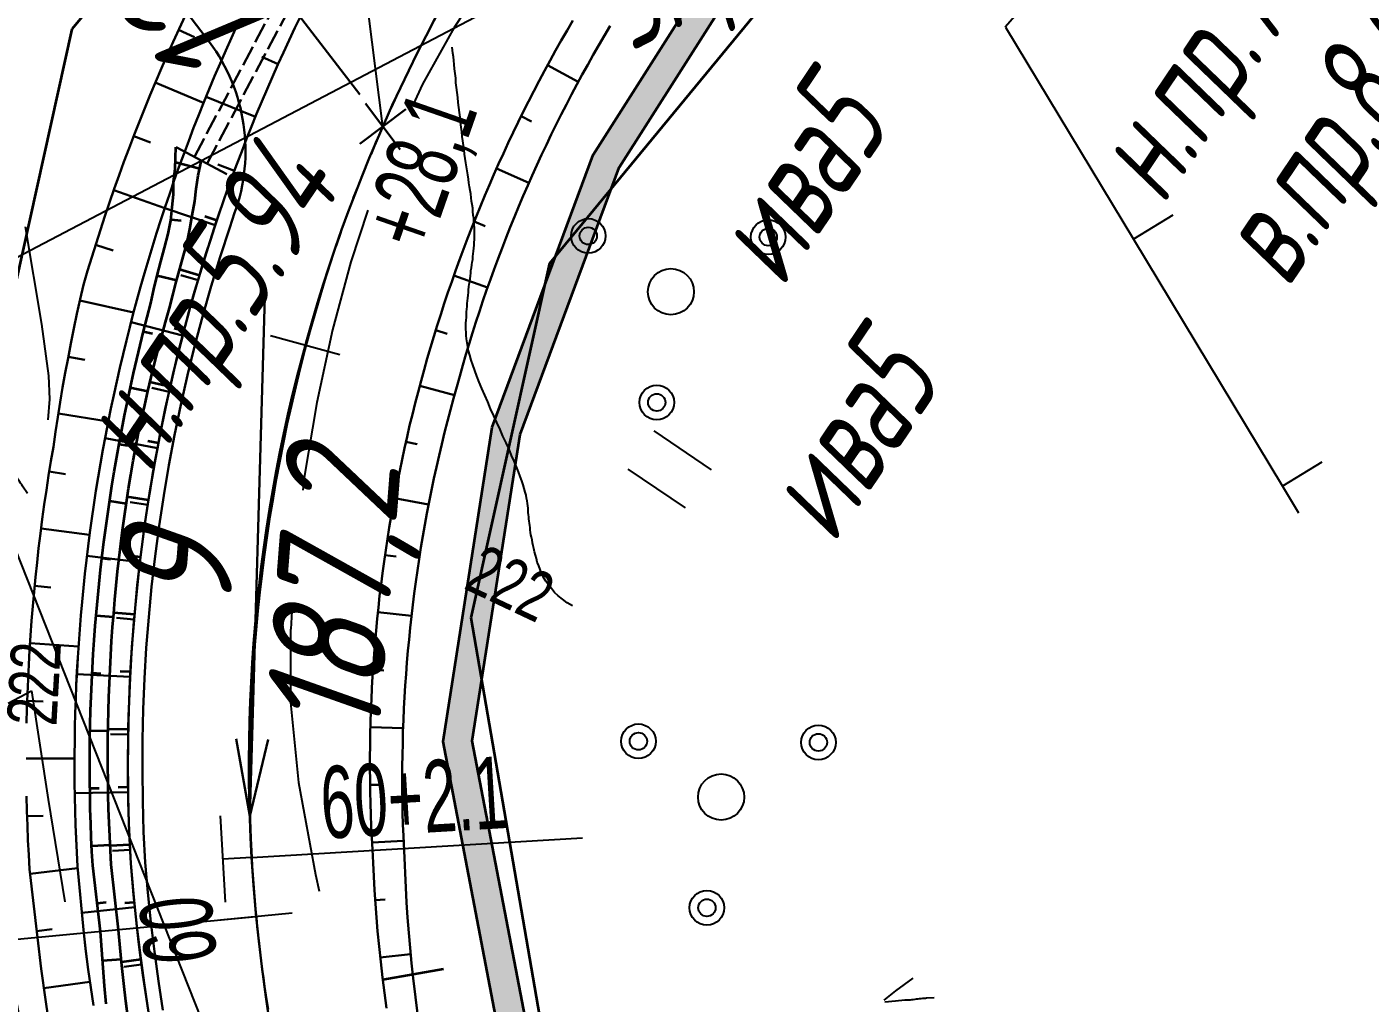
# Model space of a CAD drawing. Header units: millimetres. Extents: x -1799 to 6962, y -1020 to 4121.
# Drawn here: x 3359.49 to 3406.11, y 2599.46 to 2633.33 of the extents above; entities that cross this region are included whole.
import ezdxf
from ezdxf import colors
from ezdxf.entities.mleader import LeaderData, LeaderLine
from ezdxf.math import Vec2, Vec3

# ---------------------------------------------------------------- set-up
doc = ezdxf.new("R2010")
doc.units = ezdxf.units.MM
for name, pattern in [('ACAD_ISO02W100', [15, 12, -3]), ('CONTI', [0]), ('STROT', [1.7, 0.5, -1.2])]:
    doc.linetypes.add(name, pattern=pattern)
for name, color, linetype, lineweight in [('10', 1, 'Continuous', 35), ('КОПИЯ_ОСЬ_13_ОТКОСЫ', 7, 'Continuous', 30), ('ОСЬ_ВЕРХ_ПОКРЫТИЯ_ГРАНИЦЫ_ПОЛОС', 7, 'Continuous', 30), ('ОСЬ_ВЕРХ_ПОКРЫТИЯ_ОСЬ', 1, 'Continuous', 30), ('Ось_примыкания', 1, 'Continuous', 35), ('Отметки', 5, 'Continuous', 30), ('Тротуар', 40, 'Continuous', 35), ('Трубы мет.', 7, 'ACAD_ISO02W100', 30), ('Уклоны ПЧ', 5, 'Continuous', 30)]:
    doc.layers.add(name, color=color, linetype=linetype, lineweight=lineweight)
for name, color, linetype in [('GOR_BDEFAULT', 212, 'CONTI'), ('NAD_MDEFAULT', 7, 'CONTI'), ('SIT_LDEFAULT', 7, 'CONTI'), ('USLZNDEFAULT', 7, 'CONTI'), ('ZAPSKDEFAULT', 7, 'CONTI'), ('КОПИЯ_ОСЬ_ТАНГЕНСЫ', 1, 'Continuous'), ('ОСЬ_ВЕРХ_ПОКРЫТИЯ_КИЛОМЕТЫ', 1, 'Continuous'), ('ОСЬ_ВЕРХ_ПОКРЫТИЯ_ПИКЕТЫ', 1, 'Continuous'), ('ОСЬ_ВЕРХ_ПОКРЫТИЯ_РАЗБИВКА_КРИВ', 1, 'Continuous'), ('ОСЬ_ВЕРХ_ПОКРЫТИЯ_ТАНГЕНСЫ', 1, 'Continuous'), ('разметка', 7, 'Continuous')]:
    doc.layers.add(name, color=color, linetype=linetype)
doc.styles.add('eskd', font='spds.shx', dxfattribs={"width": 1.2, "oblique": 15})
doc.styles.add('SHRFT', font='TXT', dxfattribs={"width": 3.5})
doc.styles.get("Standard").update_dxf_attribs({"font": 'arial.ttf'})
doc.styles.add('ГОСТ', font='', dxfattribs={"oblique": 15, "height": 4})
doc.styles.get('ГОСТ').set_extended_font_data('GOST type A')

# ---------------------------------------------------------------- blocks, each defined once
blk = doc.blocks.new('BL_2011')
at = {"color": 0}
for p, q in [((0, 0), (0, 2.4)), ((1.6, 0), (1.6, 2.4))]:
    blk.add_line(p, q, dxfattribs=at)
blk = doc.blocks.new('BL_2009')
at = {"color": 0}
for centre, radius in [((0, 3.46), 0.6), ((0, 3.46), 0.3), ((0, 0), 0.8), ((-3.46, -1.74), 0.6), ((3.46, -1.74), 0.6), ((-3.46, -1.74), 0.3), ((3.46, -1.74), 0.3)]:
    blk.add_circle(centre, radius, dxfattribs=at)
blk = doc.blocks.new('*U52')
at = {"layer": 'КОПИЯ_ОСЬ_13_ОТКОСЫ'}
for points in [[(102.164, 372.224), (102.066, 372.86), (101.918, 373.93), (101.786, 375.007), (101.514, 377.378), (101.486, 377.884), (101.462, 378.391), (101.442, 378.898), (101.425, 379.405), (101.413, 379.913)], [(101.414, 382.45), (101.427, 382.957), (101.443, 383.464), (101.464, 383.971), (101.488, 384.478), (101.517, 384.984), (101.55, 385.491), (101.587, 385.997), (101.628, 386.503), (101.673, 387.008), (101.722, 387.513), (101.775, 388.018), (101.832, 388.522), (101.893, 389.026), (101.958, 389.529), (102.028, 390.031), (102.101, 390.533), (102.178, 391.035), (102.26, 391.536), (102.345, 392.036), (102.419, 392.551), (102.497, 393.065), (102.579, 393.578), (102.665, 394.091), (102.756, 394.603), (102.851, 395.114), (102.95, 395.624), (103.054, 396.134), (103.161, 396.643), (103.273, 397.151), (103.389, 397.657), (103.53, 398.136), (103.675, 398.614), (103.823, 399.09), (103.976, 399.566), (104.132, 400.04), (104.292, 400.513), (104.455, 400.984), (104.622, 401.455), (104.793, 401.924), (104.968, 402.391), (105.146, 402.857), (105.328, 403.322), (105.514, 403.786), (105.703, 404.248), (105.896, 404.708), (106.093, 405.167), (106.293, 405.624), (106.496, 406.08), (106.704, 406.534), (106.915, 406.986)], [(103.732, 372.651), (103.641, 373.277), (103.555, 373.905), (103.474, 374.533), (103.398, 375.161), (103.179, 377.475), (103.153, 377.958), (103.13, 378.442), (103.112, 378.925), (103.097, 379.409), (103.087, 379.893), (103.08, 380.377), (103.077, 380.861), (103.078, 381.345), (103.082, 381.829), (103.091, 382.313), (103.103, 382.796), (103.119, 383.28), (103.139, 383.764), (103.163, 384.247), (103.19, 384.73), (103.222, 385.213), (103.257, 385.696), (103.296, 386.178), (103.339, 386.66), (103.386, 387.142), (103.436, 387.624), (103.491, 388.104), (103.549, 388.585), (103.611, 389.065), (103.677, 389.544), (103.746, 390.023), (103.819, 390.502), (103.897, 390.98), (103.978, 391.457), (104.062, 391.933), (104.151, 392.409), (104.243, 392.884), (104.339, 393.359), (104.439, 393.832), (104.542, 394.305), (104.65, 394.777), (104.76, 395.248), (104.875, 395.718), (104.994, 396.188), (105.116, 396.656), (105.242, 397.123), (105.371, 397.589), (105.504, 398.055), (105.641, 398.519), (105.782, 398.982), (105.926, 399.444), (106.074, 399.905), (106.226, 400.365), (106.381, 400.823), (106.54, 401.28), (106.702, 401.736), (106.868, 402.191), (107.038, 402.644), (107.211, 403.096), (107.388, 403.546), (107.568, 403.996), (107.752, 404.443), (107.94, 404.889), (108.131, 405.334), (108.325, 405.777), (108.523, 406.219), (108.725, 406.659)], [(106.688, 406.499), (107.238, 406.246)], [(105.88, 404.67), (107.555, 403.962)], [(105.13, 402.816), (105.714, 402.591)], [(104.439, 400.939), (106.21, 400.319)], [(103.808, 399.042), (104.415, 398.85)], [(103.265, 397.116), (105.127, 396.699)], [(102.859, 395.157), (103.434, 395.048)], [(102.516, 393.187), (104.249, 392.914)], [(102.201, 391.178), (102.76, 391.089)], [(101.915, 389.199), (103.6, 388.983)], [(101.692, 387.212), (102.251, 387.158)], [(101.532, 385.218), (103.215, 385.11)], [(101.435, 383.221), (101.993, 383.202)], [(101.401, 381.221), (103.077, 381.219)], [(101.431, 379.221), (101.985, 379.238)], [(101.532, 377.224), (103.184, 377.414)], [(101.76, 375.237), (102.295, 375.299)], [(102.012, 373.253), (103.613, 373.475)]]:
    blk.add_lwpolyline(points, dxfattribs=at)
blk = doc.blocks.new('_None')
blk = doc.blocks.new('Крест')
at = {"layer": 'Отметки'}
for points in [[(0, 1), (0, -1)], [(-1, 0), (1, 0)]]:
    blk.add_lwpolyline(points, dxfattribs=at)
blk = doc.blocks.new('Стрелка')
at = {"layer": 'Уклоны ПЧ', "ltscale": 2}
for points in [[(-0.023, -0.048), (-0.023, 17.972)], [(-0.023, -0.048), (-0.578, 2.622)], [(-0.023, -0.048), (0.532, 2.622)]]:
    blk.add_lwpolyline(points, dxfattribs=at)

msp = doc.modelspace()

# ---------------------------------------------------------------- hatches: boundary and pattern name
at = {"layer": 'Тротуар', "lineweight": 30, "ltscale": 7}
msp.add_hatch(color=256, dxfattribs=at).paths.add_polyline_path([(3438.124, 2675.002), (3437.472, 2675.768), (3434.057, 2673.686), (3416.913, 2663.384), (3401.757, 2653.686), (3392.334, 2646.269), (3385.538, 2638.942), (3379.144, 2628.893), (3375.635, 2619.442), (3373.934, 2608.541), (3375.86, 2598.486), (3376.021, 2596.594), (3377.092, 2596.32), (3376.842, 2598.674), (3374.949, 2608.558), (3376.607, 2619.188), (3380.045, 2628.446), (3386.335, 2638.331), (3393, 2645.52), (3402.337, 2652.87), (3417.441, 2662.535), (3434.576, 2672.831)])

# ---------------------------------------------------------------- linework, layer by layer
at = {"layer": '10'}
for p, q in [((3376.696, 2652.193), (3361.056, 2633.243)), ((3377.636, 2625.133), (3389.476, 2639.473)), ((3377.636, 2625.133), (3389.476, 2639.473)), ((3361.056, 2633.243), (3356.616, 2613.263)), ((3374.906, 2612.823), (3377.636, 2625.133)), ((3374.906, 2612.823), (3377.636, 2625.133)), ((3378.096, 2594.343), (3374.906, 2612.823)), ((3378.096, 2594.343), (3374.906, 2612.823))]:
    msp.add_line(p, q, dxfattribs=at)
msp.add_lwpolyline([(3751.806, 3114.223), (3724.936, 3097.063), (3708.646, 3083.113), (3696.476, 3067.103), (3689.536, 3053.053), (3682.646, 3028.403), (3677.526, 3002.273), (3673.516, 2965.033), (3670.386, 2948.323), (3653.766, 2907.463), (3639.006, 2882.743), (3625.716, 2865.653), (3592.506, 2834.923), (3493.496, 2731.233), (3483.276, 2723.163), (3391.296, 2664.393), (3376.696, 2652.193), (3361.056, 2633.243), (3356.616, 2613.263), (3360.796, 2590.303)], dxfattribs=at)
at = {"layer": 'GOR_BDEFAULT', "color": 212, "elevation": 222, "flags": 128}
for points in [[(3378.422, 2613.239), (3378.242, 2613.349), (3378.082, 2613.469), (3377.932, 2613.589), (3377.802, 2613.709), (3377.692, 2613.839), (3377.592, 2613.969), (3377.502, 2614.099), (3377.422, 2614.229), (3377.352, 2614.369), (3377.302, 2614.499), (3377.252, 2614.629), (3377.202, 2614.759), (3377.172, 2614.879), (3377.142, 2614.999), (3377.112, 2615.119), (3377.082, 2615.229), (3377.062, 2615.329), (3377.042, 2615.429), (3377.022, 2615.529), (3377.002, 2615.619), (3376.982, 2615.709), (3376.972, 2615.789), (3376.962, 2615.879), (3376.952, 2615.959), (3376.942, 2616.029), (3376.932, 2616.109), (3376.922, 2616.179), (3376.912, 2616.259), (3376.912, 2616.329), (3376.902, 2616.399), (3376.892, 2616.479), (3376.892, 2616.549), (3376.882, 2616.629), (3376.872, 2616.709), (3376.862, 2616.789), (3376.852, 2616.879), (3376.832, 2616.979), (3376.812, 2617.079), (3376.782, 2617.189), (3376.752, 2617.309), (3376.712, 2617.439), (3376.662, 2617.579), (3376.612, 2617.729), (3376.552, 2617.889), (3376.482, 2618.069), (3376.402, 2618.259), (3376.312, 2618.459), (3376.222, 2618.679), (3376.122, 2618.899), (3376.012, 2619.129), (3375.912, 2619.359), (3375.802, 2619.599), (3375.692, 2619.839), (3375.582, 2620.079), (3375.482, 2620.319), (3375.382, 2620.549), (3375.282, 2620.779), (3375.192, 2620.999), (3375.102, 2621.209), (3375.032, 2621.409), (3374.962, 2621.599), (3374.912, 2621.769), (3374.862, 2621.939), (3374.822, 2622.089), (3374.792, 2622.229), (3374.772, 2622.369), (3374.752, 2622.499), (3374.732, 2622.619), (3374.732, 2622.729), (3374.722, 2622.839), (3374.722, 2622.949), (3374.722, 2623.049), (3374.732, 2623.149), (3374.742, 2623.249), (3374.742, 2623.339), (3374.752, 2623.439), (3374.762, 2623.539), (3374.772, 2623.629), (3374.772, 2623.729), (3374.782, 2623.819), (3374.792, 2623.919), (3374.802, 2624.019), (3374.812, 2624.109), (3374.822, 2624.209), (3374.832, 2624.309), (3374.842, 2624.399), (3374.862, 2624.499), (3374.872, 2624.589), (3374.882, 2624.689), (3374.892, 2624.779), (3374.902, 2624.879), (3374.922, 2624.969), (3374.932, 2625.069), (3374.942, 2625.159), (3374.962, 2625.259), (3374.972, 2625.359), (3374.982, 2625.449), (3374.992, 2625.549), (3375.002, 2625.649), (3375.012, 2625.749), (3375.012, 2625.849), (3375.022, 2625.949), (3375.022, 2626.049), (3375.022, 2626.149), (3375.022, 2626.259), (3375.022, 2626.359), (3375.012, 2626.469), (3375.002, 2626.579), (3375.002, 2626.689), (3374.982, 2626.799), (3374.972, 2626.919), (3374.962, 2627.039), (3374.942, 2627.159), (3374.922, 2627.279), (3374.912, 2627.399), (3374.892, 2627.529), (3374.872, 2627.649), (3374.852, 2627.779), (3374.832, 2627.919), (3374.812, 2628.049), (3374.792, 2628.189), (3374.772, 2628.329), (3374.742, 2628.469), (3374.722, 2628.609), (3374.702, 2628.759), (3374.682, 2628.909), (3374.662, 2629.059), (3374.642, 2629.209), (3374.622, 2629.369), (3374.602, 2629.529), (3374.582, 2629.689), (3374.562, 2629.849), (3374.542, 2630.019), (3374.522, 2630.189), (3374.502, 2630.359), (3374.482, 2630.529), (3374.462, 2630.699), (3374.442, 2630.879), (3374.422, 2631.049), (3374.402, 2631.219), (3374.382, 2631.389), (3374.372, 2631.549), (3374.352, 2631.709), (3374.332, 2631.869), (3374.322, 2632.019), (3374.302, 2632.159), (3374.292, 2632.289), (3374.272, 2632.409), (3374.262, 2632.519), (3374.252, 2632.619)], [(3378.422, 2613.239), (3378.242, 2613.349), (3378.082, 2613.469), (3377.932, 2613.589), (3377.802, 2613.709), (3377.692, 2613.839), (3377.592, 2613.969), (3377.502, 2614.099), (3377.422, 2614.229), (3377.352, 2614.369), (3377.302, 2614.499), (3377.252, 2614.629), (3377.202, 2614.759), (3377.172, 2614.879), (3377.142, 2614.999), (3377.112, 2615.119), (3377.082, 2615.229), (3377.062, 2615.329), (3377.042, 2615.429), (3377.022, 2615.529), (3377.002, 2615.619), (3376.982, 2615.709), (3376.972, 2615.789), (3376.962, 2615.879), (3376.952, 2615.959), (3376.942, 2616.029), (3376.932, 2616.109), (3376.922, 2616.179), (3376.912, 2616.259), (3376.912, 2616.329), (3376.902, 2616.399), (3376.892, 2616.479), (3376.892, 2616.549), (3376.882, 2616.629), (3376.872, 2616.709), (3376.862, 2616.789), (3376.852, 2616.879), (3376.832, 2616.979), (3376.812, 2617.079), (3376.782, 2617.189), (3376.752, 2617.309), (3376.712, 2617.439), (3376.662, 2617.579), (3376.612, 2617.729), (3376.552, 2617.889), (3376.482, 2618.069), (3376.402, 2618.259), (3376.312, 2618.459), (3376.222, 2618.679), (3376.122, 2618.899), (3376.012, 2619.129), (3375.912, 2619.359), (3375.802, 2619.599), (3375.692, 2619.839), (3375.582, 2620.079), (3375.482, 2620.319), (3375.382, 2620.549), (3375.282, 2620.779), (3375.192, 2620.999), (3375.102, 2621.209), (3375.032, 2621.409), (3374.962, 2621.599), (3374.912, 2621.769), (3374.862, 2621.939), (3374.822, 2622.089), (3374.792, 2622.229), (3374.772, 2622.369), (3374.752, 2622.499), (3374.732, 2622.619), (3374.732, 2622.729), (3374.722, 2622.839), (3374.722, 2622.949), (3374.722, 2623.049), (3374.732, 2623.149), (3374.742, 2623.249), (3374.742, 2623.339), (3374.752, 2623.439), (3374.762, 2623.539), (3374.772, 2623.629), (3374.772, 2623.729), (3374.782, 2623.819), (3374.792, 2623.919), (3374.802, 2624.019), (3374.812, 2624.109), (3374.822, 2624.209), (3374.832, 2624.309), (3374.842, 2624.399), (3374.862, 2624.499), (3374.872, 2624.589), (3374.882, 2624.689), (3374.892, 2624.779), (3374.902, 2624.879), (3374.922, 2624.969), (3374.932, 2625.069), (3374.942, 2625.159), (3374.962, 2625.259), (3374.972, 2625.359), (3374.982, 2625.449), (3374.992, 2625.549), (3375.002, 2625.649), (3375.012, 2625.749), (3375.012, 2625.849), (3375.022, 2625.949), (3375.022, 2626.049), (3375.022, 2626.149), (3375.022, 2626.259), (3375.022, 2626.359), (3375.012, 2626.469), (3375.002, 2626.579), (3375.002, 2626.689), (3374.982, 2626.799), (3374.972, 2626.919), (3374.962, 2627.039), (3374.942, 2627.159), (3374.922, 2627.279), (3374.912, 2627.399), (3374.892, 2627.529), (3374.872, 2627.649), (3374.852, 2627.779), (3374.832, 2627.919), (3374.812, 2628.049), (3374.792, 2628.189), (3374.772, 2628.329), (3374.742, 2628.469), (3374.722, 2628.609), (3374.702, 2628.759), (3374.682, 2628.909), (3374.662, 2629.059), (3374.642, 2629.209), (3374.622, 2629.369), (3374.602, 2629.529), (3374.582, 2629.689), (3374.562, 2629.849), (3374.542, 2630.019), (3374.522, 2630.189), (3374.502, 2630.359), (3374.482, 2630.529), (3374.462, 2630.699), (3374.442, 2630.879), (3374.422, 2631.049), (3374.402, 2631.219), (3374.382, 2631.389), (3374.372, 2631.549), (3374.352, 2631.709), (3374.332, 2631.869), (3374.322, 2632.019), (3374.302, 2632.159), (3374.292, 2632.289), (3374.272, 2632.409), (3374.262, 2632.519), (3374.252, 2632.619)], [(3359.512, 2617.139), (3359.342, 2617.399), (3359.312, 2617.449), (3359.272, 2617.499), (3359.232, 2617.559), (3359.192, 2617.629), (3359.152, 2617.689), (3359.102, 2617.759), (3359.062, 2617.839), (3359.012, 2617.909), (3358.962, 2617.989), (3358.912, 2618.069), (3358.852, 2618.149), (3358.802, 2618.229), (3358.752, 2618.309), (3358.702, 2618.389), (3358.642, 2618.469), (3358.592, 2618.549), (3358.542, 2618.629), (3358.492, 2618.699), (3358.442, 2618.779), (3358.392, 2618.849), (3358.352, 2618.919), (3358.302, 2618.989), (3358.252, 2619.059), (3358.212, 2619.129), (3358.162, 2619.189), (3358.112, 2619.259), (3358.072, 2619.319), (3358.032, 2619.389), (3357.982, 2619.449), (3357.942, 2619.509), (3357.342, 2620.309), (3356.832, 2620.939), (3356.432, 2621.519), (3356.252, 2622.519), (3356.242, 2622.619), (3356.232, 2622.709), (3356.222, 2622.809), (3356.202, 2622.919), (3356.192, 2623.029), (3356.182, 2623.139), (3356.162, 2623.249), (3356.152, 2623.369), (3356.132, 2623.489), (3356.112, 2623.609), (3356.102, 2623.739), (3356.082, 2623.869), (3356.062, 2623.999), (3356.052, 2624.139), (3356.032, 2624.279), (3356.012, 2624.419), (3355.992, 2624.559), (3355.972, 2624.709), (3355.952, 2624.849), (3355.932, 2624.999), (3355.912, 2625.159), (3355.892, 2625.309), (3355.872, 2625.469), (3355.852, 2625.619), (3355.832, 2625.779), (3355.802, 2625.949), (3355.782, 2626.109), (3355.762, 2626.269), (3355.742, 2626.439), (3355.712, 2626.599), (3355.692, 2626.769), (3355.672, 2626.939), (3355.642, 2627.119), (3355.612, 2627.309), (3355.582, 2627.499), (3355.552, 2627.699), (3355.512, 2627.919), (3355.462, 2628.159), (3355.412, 2628.409), (3355.362, 2628.679), (3355.292, 2628.969), (3355.222, 2629.289), (3355.142, 2629.639), (3355.052, 2630.009), (3354.962, 2630.409)], [(3389.652, 2599.889), (3390.252, 2600.329)], [(3389.652, 2599.889), (3390.252, 2600.329)], [(3389.652, 2599.889), (3390.252, 2600.329)], [(3389.652, 2599.889), (3390.252, 2600.329)], [(3389.242, 2599.559), (3389.652, 2599.889)], [(3389.242, 2599.559), (3389.652, 2599.889)], [(3389.262, 2599.509), (3389.632, 2599.539), (3389.962, 2599.569)], [(3389.262, 2599.509), (3389.632, 2599.539), (3389.962, 2599.569)], [(3389.962, 2599.569), (3390.012, 2599.569), (3390.052, 2599.579), (3390.102, 2599.579), (3390.152, 2599.579), (3390.202, 2599.589), (3390.252, 2599.589), (3390.312, 2599.599), (3390.362, 2599.609), (3390.422, 2599.609), (3390.472, 2599.619), (3390.522, 2599.619), (3390.582, 2599.629), (3390.622, 2599.629), (3390.672, 2599.629), (3390.712, 2599.639)], [(3389.962, 2599.569), (3390.012, 2599.569), (3390.052, 2599.579), (3390.102, 2599.579), (3390.152, 2599.579), (3390.202, 2599.589), (3390.252, 2599.589), (3390.312, 2599.599), (3390.362, 2599.609), (3390.422, 2599.609), (3390.472, 2599.619), (3390.522, 2599.619), (3390.582, 2599.629), (3390.622, 2599.629), (3390.672, 2599.629), (3390.712, 2599.639)], [(3389.962, 2599.569), (3390.012, 2599.569), (3390.052, 2599.579), (3390.102, 2599.579), (3390.152, 2599.579), (3390.202, 2599.589), (3390.252, 2599.589), (3390.312, 2599.599), (3390.362, 2599.609), (3390.422, 2599.609), (3390.472, 2599.619), (3390.522, 2599.619), (3390.582, 2599.629), (3390.622, 2599.629), (3390.672, 2599.629), (3390.712, 2599.639)], [(3389.962, 2599.569), (3390.012, 2599.569), (3390.052, 2599.579), (3390.102, 2599.579), (3390.152, 2599.579), (3390.202, 2599.589), (3390.252, 2599.589), (3390.312, 2599.599), (3390.362, 2599.609), (3390.422, 2599.609), (3390.472, 2599.619), (3390.522, 2599.619), (3390.582, 2599.629), (3390.622, 2599.629), (3390.672, 2599.629), (3390.712, 2599.639)], [(3390.712, 2599.639), (3390.982, 2599.659)], [(3390.712, 2599.639), (3390.982, 2599.659)]]:
    msp.add_lwpolyline(points, dxfattribs=at)
at = {"layer": 'SIT_LDEFAULT', "color": 7}
for p, q in [((3404.402, 2649.059), (3352.222, 2621.689)), ((3375.542, 2635.189), (3374.322, 2633.299)), ((3394.362, 2634.379), (3393.442, 2633.319)), ((3374.322, 2633.299), (3373.222, 2631.339)), ((3393.452, 2633.319), (3397.892, 2625.959)), ((3373.222, 2631.339), (3372.892, 2630.639)), ((3371.322, 2626.969), (3370.732, 2625.179)), ((3399.262, 2626.789), (3397.892, 2625.959)), ((3359.432, 2626.389), (3359.992, 2623.009)), ((3397.892, 2625.959), (3403.062, 2617.399)), ((3370.732, 2625.179), (3370.092, 2622.819)), ((3359.992, 2623.009), (3360.242, 2621.219)), ((3370.092, 2622.819), (3369.552, 2620.299)), ((3360.242, 2621.219), (3360.272, 2620.409)), ((3360.272, 2620.409), (3360.222, 2619.689)), ((3369.552, 2620.299), (3369.112, 2617.689)), ((3404.432, 2618.229), (3403.062, 2617.399)), ((3369.112, 2617.689), (3369.062, 2617.249)), ((3403.062, 2617.399), (3403.622, 2616.469)), ((3368.702, 2613.269), (3368.652, 2612.429)), ((3368.642, 2612.429), (3368.642, 2609.889)), ((3358.842, 2609.869), (3359.652, 2610.289)), ((3359.652, 2610.299), (3360.232, 2606.529)), ((3368.642, 2609.889), (3368.922, 2607.109)), ((3368.922, 2607.109), (3369.502, 2603.919)), ((3360.232, 2606.529), (3360.812, 2602.969)), ((3369.502, 2603.919), (3369.632, 2603.349))]:
    msp.add_line(p, q, dxfattribs=at)
at = {"layer": 'КОПИЯ_ОСЬ_13_ОТКОСЫ'}
for points in [[(3363.704, 2599.217), (3363.609, 2599.824), (3363.52, 2600.432), (3363.436, 2601.041), (3363.368, 2601.584), (3363.304, 2602.127), (3363.245, 2602.671), (3363.19, 2603.216), (3363.141, 2603.761), (3363.096, 2604.306), (3363.071, 2604.772), (3363.049, 2605.238), (3363.032, 2605.704), (3363.018, 2606.17), (3363.007, 2606.636), (3363, 2607.103), (3362.997, 2607.569), (3362.997, 2608.036), (3363.001, 2608.502), (3363.009, 2608.969), (3363.02, 2609.435), (3363.036, 2609.901), (3363.055, 2610.367), (3363.077, 2610.833), (3363.103, 2611.298), (3363.133, 2611.764), (3363.166, 2612.229), (3363.204, 2612.694), (3363.245, 2613.159), (3363.289, 2613.623), (3363.337, 2614.087), (3363.389, 2614.551), (3363.444, 2615.014), (3363.503, 2615.476), (3363.566, 2615.938), (3363.632, 2616.4), (3363.703, 2616.861), (3363.776, 2617.322), (3363.853, 2617.782), (3363.935, 2618.241), (3364.019, 2618.7), (3364.107, 2619.158), (3364.199, 2619.615), (3364.294, 2620.072), (3364.393, 2620.528), (3364.496, 2620.983), (3364.602, 2621.437), (3364.711, 2621.89), (3364.824, 2622.343), (3364.941, 2622.794), (3365.061, 2623.245), (3365.185, 2623.694), (3365.312, 2624.143), (3365.444, 2624.591), (3365.578, 2625.037), (3365.716, 2625.483), (3365.857, 2625.927), (3366.002, 2626.371), (3366.151, 2626.813), (3366.303, 2627.254), (3366.458, 2627.694), (3366.617, 2628.132), (3366.78, 2628.569), (3366.945, 2629.005), (3367.115, 2629.44), (3367.287, 2629.873), (3367.463, 2630.305), (3367.643, 2630.736), (3367.826, 2631.165), (3368.012, 2631.593), (3368.201, 2632.019), (3368.394, 2632.443), (3368.59, 2632.866), (3368.79, 2633.288), (3368.993, 2633.708)], [(3371.968, 2599.283), (3371.898, 2599.817), (3371.832, 2600.352), (3371.771, 2600.888), (3371.715, 2601.424), (3371.663, 2601.961), (3371.622, 2602.433), (3371.586, 2602.904), (3371.554, 2603.377), (3371.526, 2603.849), (3371.502, 2604.322), (3371.482, 2604.795), (3371.46, 2605.194), (3371.442, 2605.594), (3371.427, 2605.994), (3371.414, 2606.394), (3371.405, 2606.794), (3371.399, 2607.194), (3371.396, 2607.595), (3371.397, 2607.995), (3371.4, 2608.395), (3371.407, 2608.795), (3371.417, 2609.195), (3371.43, 2609.595), (3371.446, 2609.995), (3371.466, 2610.395), (3371.488, 2610.795), (3371.514, 2611.194), (3371.542, 2611.593), (3371.574, 2611.992), (3371.609, 2612.391), (3371.647, 2612.789), (3371.689, 2613.187), (3371.733, 2613.585), (3371.781, 2613.983), (3371.831, 2614.38), (3371.885, 2614.776), (3371.942, 2615.172), (3372.002, 2615.568), (3372.065, 2615.963), (3372.132, 2616.358), (3372.201, 2616.752), (3372.274, 2617.146), (3372.35, 2617.539), (3372.428, 2617.931), (3372.51, 2618.323), (3372.595, 2618.714), (3372.683, 2619.105), (3372.774, 2619.494), (3372.868, 2619.883), (3372.965, 2620.272), (3373.065, 2620.659), (3373.168, 2621.046), (3373.275, 2621.432), (3373.384, 2621.817), (3373.497, 2622.201), (3373.612, 2622.584), (3373.73, 2622.966), (3373.852, 2623.348), (3373.976, 2623.728), (3374.103, 2624.108), (3374.234, 2624.486), (3374.367, 2624.863), (3374.503, 2625.24), (3374.643, 2625.615), (3374.785, 2625.989), (3374.93, 2626.362), (3375.079, 2626.734), (3375.229, 2627.104), (3375.383, 2627.474), (3375.54, 2627.842), (3375.7, 2628.209), (3375.863, 2628.575), (3376.028, 2628.939), (3376.197, 2629.302), (3376.368, 2629.664), (3376.542, 2630.024), (3376.719, 2630.383), (3376.898, 2630.741), (3377.081, 2631.097), (3377.267, 2631.452), (3377.455, 2631.805), (3377.645, 2632.157), (3377.839, 2632.507), (3378.036, 2632.856), (3378.235, 2633.203), (3378.437, 2633.549)], [(3361.799, 2599.374), (3361.708, 2600.001), (3361.622, 2600.628), (3361.54, 2601.256), (3361.465, 2601.885), (3361.246, 2604.198), (3361.219, 2604.682), (3361.197, 2605.165), (3361.179, 2605.649), (3361.164, 2606.133), (3361.154, 2606.617), (3361.146, 2607.1), (3361.144, 2607.584), (3361.144, 2608.068), (3361.149, 2608.552), (3361.158, 2609.036), (3361.17, 2609.52), (3361.186, 2610.004), (3361.206, 2610.487), (3361.229, 2610.971), (3361.257, 2611.454), (3361.289, 2611.937), (3361.324, 2612.42), (3361.363, 2612.902), (3361.406, 2613.384), (3361.453, 2613.866), (3361.503, 2614.347), (3361.558, 2614.828), (3361.616, 2615.309), (3361.678, 2615.789), (3361.743, 2616.268), (3361.813, 2616.747), (3361.886, 2617.226), (3361.963, 2617.703), (3362.044, 2618.181), (3362.129, 2618.657), (3362.218, 2619.133), (3362.31, 2619.608), (3362.406, 2620.082), (3362.505, 2620.556), (3362.609, 2621.029), (3362.716, 2621.501), (3362.827, 2621.972), (3362.942, 2622.442), (3363.061, 2622.911), (3363.183, 2623.38), (3363.309, 2623.847), (3363.438, 2624.313), (3363.571, 2624.778), (3363.708, 2625.243), (3363.849, 2625.706), (3363.993, 2626.168), (3364.141, 2626.629), (3364.292, 2627.088), (3364.448, 2627.547), (3364.606, 2628.004), (3364.769, 2628.46), (3364.935, 2628.914), (3365.105, 2629.368), (3365.278, 2629.82), (3365.455, 2630.27), (3365.635, 2630.719), (3365.819, 2631.167), (3366.007, 2631.613), (3366.198, 2632.058), (3366.392, 2632.501), (3366.59, 2632.943), (3366.791, 2633.383)], [(3373.059, 2599.003), (3372.973, 2599.664), (3372.893, 2600.325), (3372.838, 2600.85), (3372.787, 2601.376), (3372.741, 2601.902), (3372.699, 2602.428), (3372.661, 2602.954), (3372.556, 2605.259), (3372.541, 2605.661), (3372.53, 2606.062), (3372.522, 2606.463), (3372.518, 2606.865), (3372.517, 2607.267), (3372.518, 2607.668), (3372.523, 2608.07), (3372.532, 2608.471), (3372.543, 2608.873), (3372.558, 2609.274), (3372.576, 2609.675), (3372.597, 2610.076), (3372.622, 2610.477), (3372.649, 2610.877), (3372.68, 2611.278), (3372.714, 2611.678), (3372.752, 2612.078), (3372.792, 2612.477), (3372.836, 2612.876), (3372.883, 2613.275), (3372.933, 2613.674), (3372.986, 2614.072), (3373.043, 2614.469), (3373.103, 2614.866), (3373.166, 2615.263), (3373.232, 2615.659), (3373.301, 2616.054), (3373.373, 2616.449), (3373.451, 2616.852), (3373.532, 2617.253), (3373.616, 2617.654), (3373.704, 2618.055), (3373.795, 2618.454), (3373.889, 2618.853), (3373.986, 2619.251), (3374.087, 2619.648), (3374.191, 2620.044), (3374.298, 2620.439), (3374.409, 2620.834), (3374.512, 2621.21), (3374.619, 2621.586), (3374.727, 2621.96), (3374.84, 2622.334), (3374.955, 2622.707), (3375.073, 2623.079), (3375.194, 2623.45), (3375.318, 2623.82), (3375.445, 2624.189), (3375.575, 2624.557), (3375.707, 2624.924), (3375.843, 2625.289), (3375.981, 2625.654), (3376.122, 2626.018), (3376.266, 2626.381), (3376.413, 2626.742), (3376.563, 2627.102), (3376.716, 2627.462), (3376.871, 2627.82), (3377.029, 2628.176), (3377.19, 2628.532), (3377.354, 2628.886), (3377.521, 2629.239), (3377.69, 2629.59), (3377.862, 2629.94), (3378.037, 2630.289), (3378.215, 2630.636), (3378.395, 2630.982), (3378.579, 2631.327), (3378.764, 2631.67), (3378.953, 2632.012), (3379.144, 2632.352), (3379.338, 2632.691), (3379.534, 2633.028), (3379.733, 2633.363)], [(3368.209, 2632.037), (3367.647, 2632.29)], [(3377.559, 2631.999), (3378.627, 2631.418)], [(3367.42, 2630.2), (3365.709, 2630.901)], [(3376.639, 2630.223), (3377.006, 2630.042)], [(3366.693, 2628.337), (3366.115, 2628.551)], [(3375.79, 2628.412), (3376.912, 2627.913)], [(3366.029, 2626.45), (3364.274, 2627.035)], [(3375.013, 2626.57), (3375.397, 2626.416)], [(3365.429, 2624.542), (3364.838, 2624.717)], [(3374.308, 2624.698), (3375.478, 2624.284)], [(3364.894, 2622.615), (3363.104, 2623.08)], [(3373.678, 2622.8), (3374.076, 2622.677)], [(3373.123, 2620.879), (3374.331, 2620.556)], [(3364.425, 2620.671), (3363.823, 2620.806)], [(3364.021, 2618.713), (3362.203, 2619.055)], [(3372.644, 2618.937), (3373.038, 2618.848)], [(3363.684, 2616.741), (3363.074, 2616.835)], [(3372.243, 2616.978), (3373.433, 2616.758)], [(3363.414, 2614.76), (3361.575, 2614.979)], [(3371.918, 2615.005), (3372.305, 2614.949)], [(3371.671, 2613.02), (3372.838, 2612.898)], [(3363.21, 2612.77), (3362.595, 2612.823)], [(3371.502, 2611.027), (3371.88, 2611.003)], [(3363.074, 2610.775), (3361.224, 2610.87)], [(3363.005, 2608.776), (3362.388, 2608.787)], [(3371.413, 2609.029), (3372.548, 2609.001)], [(3371.401, 2607.029), (3371.767, 2607.035)], [(3363.004, 2606.776), (3361.151, 2606.746)], [(3371.469, 2605.031), (3372.563, 2605.089)], [(3363.071, 2604.778), (3362.457, 2604.747)], [(3363.233, 2602.784), (3361.397, 2602.596)], [(3371.577, 2603.033), (3371.929, 2603.058)], [(3363.47, 2600.798), (3362.856, 2600.714)], [(3371.755, 2601.041), (3372.808, 2601.154)]]:
    msp.add_lwpolyline(points, dxfattribs=at)
at = {"layer": 'КОПИЯ_ОСЬ_ТАНГЕНСЫ'}
msp.add_line((3430.922, 2433.799), (3352.552, 2631.729), dxfattribs=at)
at = {"layer": 'ОСЬ_ВЕРХ_ПОКРЫТИЯ_ГРАНИЦЫ_ПОЛОС', "linetype": 'Continuous'}
msp.add_lwpolyline([(3361.331, 2638.695), (3365.83, 2632.799, -0.250839), (3366.701, 2626.87), (3366.701, 2626.87), (3366.701, 2626.87), (3366.701, 2626.87), (3366.528, 2626.367), (3366.199, 2625.354), (3365.889, 2624.335), (3365.597, 2623.311), (3365.324, 2622.282), (3365.07, 2621.248), (3364.834, 2620.21), (3364.618, 2619.167), (3364.42, 2618.121), (3364.241, 2617.071), (3364.082, 2616.018), (3363.941, 2614.963), (3363.82, 2613.905), (3363.718, 2612.845), (3363.635, 2611.784), (3363.572, 2610.721), (3363.527, 2609.657), (3363.502, 2608.593), (3363.497, 2607.528), (3363.51, 2606.463), (3363.543, 2605.399), (3363.595, 2604.335), (3363.684, 2603.302), (3363.79, 2602.273), (3363.914, 2601.248), (3364.053, 2600.227), (3364.209, 2599.211)], format="xyb", dxfattribs=at)
msp.add_lwpolyline([(3363.714, 2599.141), (3363.557, 2600.165), (3363.417, 2601.194), (3363.293, 2602.227), (3363.186, 2603.265), (3363.096, 2604.306), (3363.044, 2605.379), (3363.01, 2606.452), (3362.997, 2607.526), (3363.002, 2608.6), (3363.028, 2609.673), (3363.072, 2610.746), (3363.136, 2611.818), (3363.22, 2612.889), (3363.323, 2613.958), (3363.445, 2615.024), (3363.587, 2616.089), (3363.748, 2617.151), (3363.928, 2618.209), (3364.127, 2619.264), (3364.346, 2620.316), (3364.583, 2621.363), (3364.84, 2622.406), (3365.115, 2623.444), (3365.409, 2624.477), (3365.722, 2625.504), (3366.053, 2626.525), (3366.238, 2627.062)], dxfattribs=at)
at = {"layer": 'ОСЬ_ВЕРХ_ПОКРЫТИЯ_КИЛОМЕТЫ'}
msp.add_line((3367.451, 2602.457), (3336.093, 2599.461), dxfattribs=at)
at = {"layer": 'ОСЬ_ВЕРХ_ПОКРЫТИЯ_ОСЬ'}
msp.add_lwpolyline([(3367.925, 2598.717), (3367.781, 2599.679), (3367.652, 2600.642), (3367.538, 2601.608), (3367.439, 2602.575), (3367.357, 2603.544), (3367.291, 2604.514), (3367.291, 2604.514, -0.197747), (3380.923, 2644.1)], format="xyb", dxfattribs=at)
at = {"layer": 'ОСЬ_ВЕРХ_ПОКРЫТИЯ_ПИКЕТЫ'}
for p, q in [((3370.355, 2621.944), (3367.944, 2622.604)), ((3368.695, 2602.576), (3366.206, 2602.338)), ((3368.695, 2602.576), (3366.206, 2602.338))]:
    msp.add_line(p, q, dxfattribs=at)
at = {"layer": 'ОСЬ_ВЕРХ_ПОКРЫТИЯ_РАЗБИВКА_КРИВ'}
for p, q in [((3366.381, 2602.958), (3366.205, 2605.952)), ((3367.291, 2604.514), (3378.771, 2605.19)), ((3367.291, 2604.514), (3366.293, 2604.455))]:
    msp.add_line(p, q, dxfattribs=at)
at = {"layer": 'ОСЬ_ВЕРХ_ПОКРЫТИЯ_ТАНГЕНСЫ'}
msp.add_line((3430.922, 2433.799), (3352.552, 2631.729), dxfattribs=at)
at = {"layer": 'Ось_примыкания', "color": 0}
for p, q in [((3364.646, 2628.638), (3365.487, 2628.412)), ((3364.493, 2626.645), (3364.842, 2626.613)), ((3366.084, 2626.613), (3365.666, 2626.753)), ((3364.017, 2624.704), (3364.69, 2624.54)), ((3365.479, 2624.707), (3364.791, 2624.914)), ((3363.533, 2622.763), (3363.853, 2622.685)), ((3364.938, 2622.782), (3364.603, 2622.868)), ((3363.08, 2620.815), (3363.688, 2620.687)), ((3364.463, 2620.839), (3363.762, 2620.997)), ((3364.054, 2618.881), (3363.688, 2618.951)), ((3362.692, 2618.853), (3362.98, 2618.803)), ((3362.362, 2616.881), (3362.939, 2616.795)), ((3363.711, 2616.911), (3362.974, 2617.029)), ((3362.094, 2614.899), (3362.389, 2614.865)), ((3363.434, 2614.93), (3363.07, 2614.974)), ((3361.892, 2612.909), (3362.493, 2612.859)), ((3363.225, 2612.941), (3362.505, 2613.005)), ((3361.755, 2610.914), (3362.061, 2610.899)), ((3363.083, 2610.947), (3362.728, 2610.966)), ((3361.684, 2608.916), (3362.307, 2608.904)), ((3363.009, 2608.948), (3362.307, 2608.96)), ((3361.678, 2606.916), (3361.995, 2606.92)), ((3363.002, 2606.948), (3362.656, 2606.943)), ((3361.738, 2604.917), (3362.38, 2604.946)), ((3363.063, 2604.949), (3362.381, 2604.917)), ((3361.931, 2602.927), (3362.245, 2602.965)), ((3363.216, 2602.955), (3362.894, 2602.923)), ((3362.118, 2600.936), (3362.768, 2600.984)), ((3363.446, 2600.969), (3362.778, 2600.877))]:
    msp.add_line(p, q, dxfattribs=at)
at = {"layer": 'Ось_примыкания', "color": 0, "ltscale": 7}
msp.add_line((3371.84, 2600.276), (3373.949, 2600.645), dxfattribs=at)
at = {"layer": 'Ось_примыкания', "color": 0}
for points in [[(3362.243, 2599.433), (3362.187, 2600.059), (3362.136, 2600.686), (3362.091, 2601.313), (3362.05, 2601.941), (3361.774, 2604.229), (3361.747, 2604.718), (3361.725, 2605.207), (3361.706, 2605.696), (3361.692, 2606.185), (3361.681, 2606.675), (3361.675, 2607.164), (3361.672, 2607.654), (3361.674, 2608.143), (3361.678, 2608.633), (3361.688, 2609.122), (3361.701, 2609.612), (3361.718, 2610.101), (3361.739, 2610.59), (3361.763, 2611.079), (3361.792, 2611.568), (3361.825, 2612.056), (3361.862, 2612.544), (3361.902, 2613.032), (3361.947, 2613.519), (3361.995, 2614.007), (3362.048, 2614.493), (3362.104, 2614.98), (3362.164, 2615.465), (3362.228, 2615.951), (3362.296, 2616.435), (3362.367, 2616.92), (3362.443, 2617.403), (3362.523, 2617.886), (3362.694, 2618.861), (3362.784, 2619.353), (3362.88, 2619.845), (3362.979, 2620.335), (3363.082, 2620.825), (3363.19, 2621.313), (3363.301, 2621.801), (3363.416, 2622.288), (3363.536, 2622.774), (3363.659, 2623.259), (3363.787, 2623.743), (3363.9, 2624.225), (3364.017, 2624.706), (3364.138, 2625.186), (3364.264, 2625.665), (3364.393, 2626.144), (3364.489, 2626.607), (3364.533, 2627.077), (3364.573, 2627.506), (3364.582, 2627.947), (3364.639, 2628.413), (3364.66, 2629.149)], [(3363.006, 2598.908), (3362.929, 2599.525), (3362.857, 2600.143), (3362.79, 2600.762), (3362.728, 2601.381), (3362.671, 2602), (3362.419, 2604.267), (3362.39, 2604.751), (3362.365, 2605.235), (3362.345, 2605.719), (3362.328, 2606.203), (3362.315, 2606.687), (3362.306, 2607.172), (3362.301, 2607.656), (3362.3, 2608.141), (3362.303, 2608.626), (3362.309, 2609.11), (3362.32, 2609.595), (3362.334, 2610.079), (3362.353, 2610.563), (3362.375, 2611.047), (3362.401, 2611.531), (3362.431, 2612.015), (3362.465, 2612.498), (3362.503, 2612.981), (3362.544, 2613.464), (3362.59, 2613.946), (3362.639, 2614.429), (3362.693, 2614.91), (3362.75, 2615.391), (3362.811, 2615.872), (3362.875, 2616.352), (3362.944, 2616.832), (3363.017, 2617.311), (3363.093, 2617.79), (3363.174, 2618.268), (3363.268, 2618.753), (3363.367, 2619.239), (3363.471, 2619.723), (3363.578, 2620.207), (3363.689, 2620.689), (3363.804, 2621.171), (3363.923, 2621.652), (3364.046, 2622.131), (3364.173, 2622.61), (3364.304, 2623.088), (3364.439, 2623.564), (3364.554, 2624.022), (3364.674, 2624.479), (3364.797, 2624.935), (3364.924, 2625.391), (3365.053, 2625.845), (3365.144, 2626.312), (3365.228, 2626.782), (3365.316, 2627.28), (3365.361, 2627.703), (3365.434, 2628.165), (3365.539, 2628.658)]]:
    msp.add_lwpolyline(points, dxfattribs=at)
at = {"layer": 'Отметки', "linetype": 'ByBlock', "lineweight": -2, "ltscale": 0.2}
msp.add_lwpolyline([(3371.841, 2629.868), (3367.306, 2665.72)], dxfattribs=at)
at = {"layer": 'разметка', "linetype": 'STROT', "lineweight": 30}
for points in [[(3370.069, 2625.289, -0.081863), (3378.456, 2641.091)], [(3372.871, 2580.68, -0.053021), (3367.779, 2599.741, -0.054177)]]:
    msp.add_lwpolyline(points, format="xyb", dxfattribs=at)
at = {"layer": 'разметка', "lineweight": 30, "ltscale": 7}
msp.add_lwpolyline([(3367.779, 2599.741, -0.020932), (3367.292, 2604.51, -0.090718), (3370.069, 2625.289)], format="xyb", dxfattribs=at)
at = {"layer": 'Тротуар', "linetype": 'Continuous'}
for points in [[(3376.842, 2598.674), (3374.949, 2608.558), (3376.607, 2619.188), (3380.045, 2628.446), (3386.335, 2638.331), (3393, 2645.52), (3402.337, 2652.87), (3417.441, 2662.535), (3434.576, 2672.831), (3438.124, 2675.002), (3442.163, 2679.319)], [(3375.86, 2598.486), (3373.934, 2608.541), (3375.635, 2619.442), (3379.144, 2628.893), (3385.54, 2638.945), (3392.32, 2646.257), (3401.757, 2653.686), (3416.914, 2663.385), (3434.057, 2673.686), (3437.472, 2675.768), (3437.762, 2676.078), (3437.018, 2677.328)]]:
    msp.add_lwpolyline(points, dxfattribs=at)
at = {"layer": 'Трубы мет.', "lineweight": 30, "ltscale": 0.06}
for points in [[(3365.303, 2628.817), (3372.369, 2642.119)], [(3365.744, 2628.582), (3372.807, 2641.878)]]:
    msp.add_lwpolyline(points, dxfattribs=at)
at = {"layer": 'Трубы мет.', "lineweight": 30}
msp.add_lwpolyline([(3366.432, 2628.217), (3364.666, 2629.155)], dxfattribs=at)
at = {"layer": 'Уклоны ПЧ', "ltscale": 2}
msp.add_lwpolyline([(3365.003, 2638.831), (3371.044, 2630.986)], dxfattribs=at)

# ---------------------------------------------------------------- block references
at = {"layer": 'USLZNDEFAULT', "color": 7, "rotation": 56}
for p in [(3381.842, 2624.139), (3383.582, 2606.609)]:
    msp.add_blockref('BL_2009', p, dxfattribs=at)
at = {"layer": 'ZAPSKDEFAULT', "color": 7, "rotation": 56}
msp.add_blockref('BL_2011', (3382.352, 2616.639), dxfattribs=at)
at = {"layer": 'КОПИЯ_ОСЬ_13_ОТКОСЫ'}
msp.add_blockref('*U52', (3258.067, 2226.724), dxfattribs=at)
at = {"layer": 'Отметки', "rotation": 37.16795960044858}
msp.add_blockref('Крест', (3371.841, 2629.868), dxfattribs=at)
at = {"layer": 'Уклоны ПЧ', "rotation": 358.362314233167}
msp.add_blockref('Стрелка', (3367.254, 2605.994), dxfattribs=at)

# ---------------------------------------------------------------- texts
at = {"layer": 'GOR_BDEFAULT', "color": 212, "style": 'SHRFT', "width": 0.75}
for rotation, p in [(334.704, (3374.599, 2613.864, 222)), (334.704, (3374.599, 2613.864, 222)), (86.769, (3360.514, 2609.052, 222))]:
    msp.add_text('222', height=1.7223, rotation=rotation, dxfattribs=at).set_placement(p)
at = {"layer": 'NAD_MDEFAULT', "color": 7, "style": 'eskd', "oblique": 10, "width": 0.8}
for s, rotation, p in [('н.пр.7.28', 56, (3398.913, 2627.1)), ('3пр', 27, (3380.441, 2632.445)), ('в.пр.8.03', 56, (3403.228, 2624.199)), ('ива5', 56, (3385.7, 2624.227)), ('н.пр.5.94', 56, (3363.721, 2617.769)), ('ива5', 56, (3387.478, 2615.346))]:
    msp.add_text(s, height=3.5, rotation=rotation, dxfattribs=at).set_placement(p)
at = {"layer": 'ОСЬ_ВЕРХ_ПОКРЫТИЯ_ПИКЕТЫ', "width": 0.6}
for s, rotation, p in [('+28,1', 70.7807, (3373.404, 2625.441)), ('60', 95.4565, (3366.088, 2600.945))]:
    msp.add_text(s, height=2.5, rotation=rotation, dxfattribs=at).set_placement(p)
at = {"layer": 'ОСЬ_ВЕРХ_ПОКРЫТИЯ_РАЗБИВКА_КРИВ', "width": 0.6}
msp.add_text('60+2.1', height=2.5, rotation=3.3705, dxfattribs=at).set_placement((3369.758, 2605.16))
at = {"layer": 'Уклоны ПЧ', "style": 'ГОСТ', "oblique": 15}
for s, rotation, p in [('12', 127.7379, (3368.386, 2633.044)), ('187,2', 85.5232, (3371.721, 2608.569)), ('9', 85.5232, (3366.535, 2613.03))]:
    msp.add_text(s, height=4, rotation=rotation, dxfattribs=at).set_placement(p)

# ---------------------------------------------------------------- leaders
at = {"layer": 'Отметки', "ltscale": 0.2}
ml = msp.add_multileader_mtext('Standard', dxfattribs=at)
ml.set_content('221,89', color=256, style='ГОСТ')
ml.set_leader_properties()
ml.set_arrow_properties(name='NONE')
ml.build(insert=Vec2(0, 0))
ml.multileader.update_dxf_attribs({"text_left_attachment_type": 6, "text_right_attachment_type": 6, "dogleg_length": 0.36, "arrow_head_size": 2})
ctx = ml.context
ctx.base_point, ctx.arrow_head_size, ctx.landing_gap_size, ctx.plane_origin, ctx.plane_x_axis, ctx.plane_y_axis = Vec3(3426.71, 2568.463), 2, 0, Vec3(3458.384, 2629.487), Vec3(-0.406984, 0.913435), Vec3(-0.913435, -0.406984)
ctx.left_attachment, ctx.right_attachment, ctx.text_align_type = 6, 6, 2
notes = []
notes.append((ctx, [(1, (1, 1, 0), (3418.593, 2586.682), (0.406984, -0.913435), 0.36, [(0, [(3381.496, 2593.507)], 0, [])])]))
ctx.mtext.insert, ctx.mtext.text_direction, ctx.mtext.rotation, ctx.mtext.alignment, ctx.mtext.line_spacing_style, ctx.mtext.flow_direction = Vec3(3414.537, 2584.481), Vec3(-0.406984, 0.913435), 1.989946, 3, 2, 5
for ctx, leaders in notes:
    for number, flags, end, landing, length, lines in leaders:
        leader = LeaderData()
        leader.index, (leader.has_last_leader_line, leader.has_dogleg_vector, leader.attachment_direction) = number, flags
        leader.last_leader_point, leader.dogleg_vector, leader.dogleg_length = Vec3(end), Vec3(landing), length
        for number, points, colour, breaks in lines:
            line = LeaderLine()
            line.index, line.vertices, line.color, line.breaks = number, Vec3.list(points), colors.encode_raw_color(colour), breaks
            leader.lines.append(line)
        ctx.leaders.append(leader)

doc.saveas('drawing.dxf')
